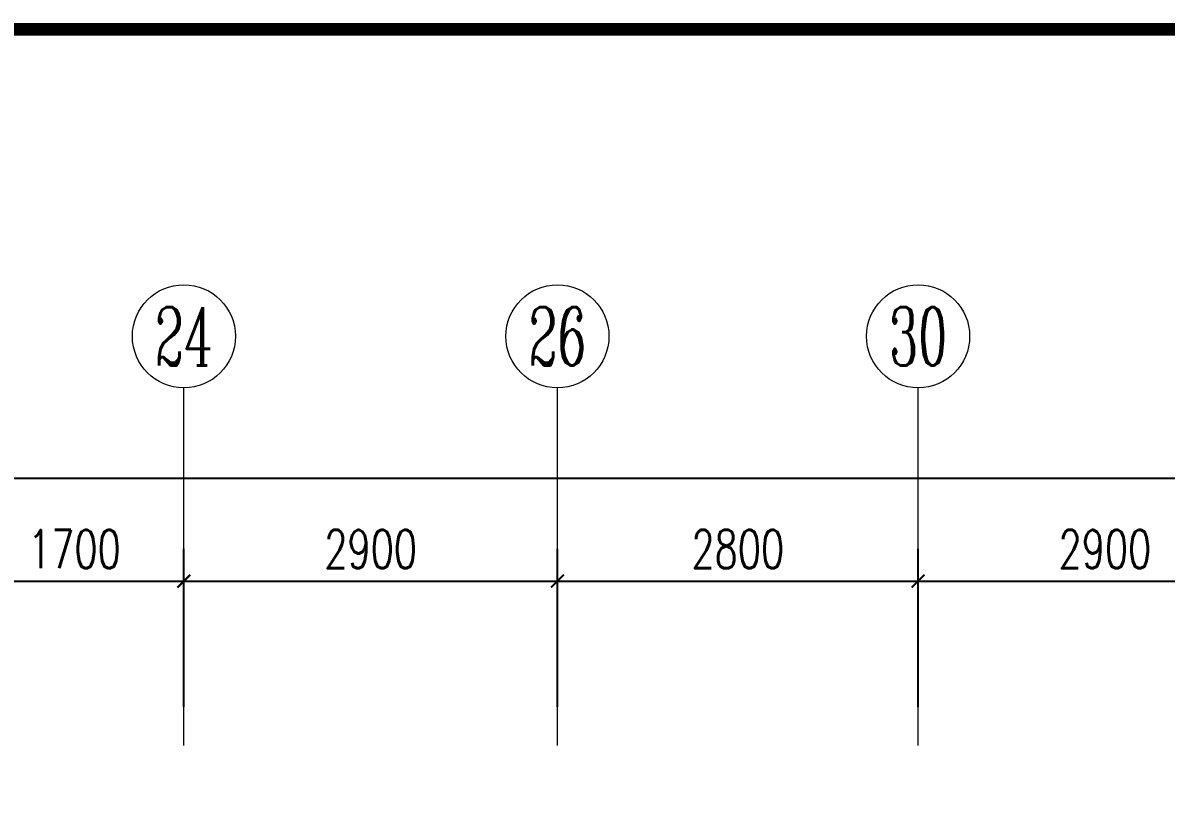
# Model space of a CAD drawing. Extents: x 3753737 to 4713801, y -857380 to 24339.
# Drawn here: x 4241063 to 4249939, y -696297 to -690204 of the extents above; entities that cross this region are included whole.
import ezdxf
from ezdxf.enums import TextEntityAlignment as Align

# ---------------------------------------------------------------- set-up
doc = ezdxf.new("R2010")
doc.units = 0
doc.header["$LTSCALE"] = 1000
doc.header["$MEASUREMENT"] = 0
doc.layers.get('0').update_dxf_attribs({"linetype": 'CONTINUOUS'})
doc.layers.get('Defpoints').update_dxf_attribs({"linetype": 'CONTINUOUS'})
doc.layers.add('!!电气', color=1, linetype='CONTINUOUS')
for name, color, linetype, lineweight in [('AXIS', 114, 'CONTINUOUS', 20), ('AXIS_TEXT', 7, 'CONTINUOUS', 20), ('图框', 147, 'CONTINUOUS', 20)]:
    doc.layers.add(name, color=color, linetype=linetype, lineweight=lineweight)
doc.styles.add('_TCH_AXIS', font='COMPLEX', dxfattribs={"bigfont": 'GBCBIG'})
doc.styles.add('_TCH_DIM_T3', font='SIMPLEX.shx', dxfattribs={"width": 0.705882, "bigfont": 'GBCBIG.shx'})
doc.styles.add('COMPLEX', font='COMPLEX')
doc.dimstyles.new('_TCH_ARCH&&100', dxfattribs={"dimtxt": 297.5, "dimasz": 100, "dimexe": 250, "dimexo": 300, "dimgap": 100, "dimtad": 1, "dimdec": 0, "dimzin": 0, "dimdsep": 46, "dimtxsty": '_TCH_DIM_T3', "dimblk": 'ARCHTICK', "dimcen": 0.09, "dimclrt": 7, "dimazin": 2, "dimtfac": 1, "dimtdec": 0, "dimtix": 1, "dimtmove": 2, "dimatfit": 3, "dimfxl": 1, "dimtolj": 1, "dimtzin": 0, "dimarcsym": 0})

# ---------------------------------------------------------------- blocks, each defined once
blk = doc.blocks.new('_ArchTick')
at = {"color": 0, "linetype": 'ByBlock', "const_width": 0.15}
blk.add_lwpolyline([(-0.5, -0.5), (0.5, 0.5)], dxfattribs=at)
blk = doc.blocks.new('*D473')
at = {"layer": 'AXIS', "color": 0, "lineweight": -2, "transparency": 16777216}
for p, q in [((-100, 13812), (-100, 15837)), ((50100, 13812), (50100, 15837)), ((-100, 15587), (50100, 15587))]:
    blk.add_line(p, q, dxfattribs=at)
at = {"layer": 'Defpoints', "color": 0, "transparency": 16777216}
for p in [(50100, 15587), (-100, 13512), (50100, 13512)]:
    blk.add_point(p, dxfattribs=at)
at = {"layer": 'AXIS', "color": 0, "lineweight": -2, "transparency": 16777216, "xscale": 100, "yscale": 100, "zscale": 100, "rotation": 180}
blk.add_blockref('_ArchTick', (-100, 15587), dxfattribs=at)
at = {"layer": 'AXIS', "color": 0, "lineweight": -2, "transparency": 16777216, "xscale": 100, "yscale": 100, "zscale": 100}
blk.add_blockref('_ArchTick', (50100, 15587), dxfattribs=at)
at = {"layer": 'AXIS', "color": 7, "transparency": 16777216, "insert": (25000, 15835.7), "char_height": 297.5, "attachment_point": 5, "style": '_TCH_DIM_T3'}
blk.add_mtext('\\A1;50200', dxfattribs=at)
blk = doc.blocks.new('*D491')
at = {"layer": 'AXIS', "color": 0, "lineweight": -2, "transparency": 16777216}
for p, q in [((38900, 13812), (38900, 15037)), ((41800, 13812), (41800, 15037)), ((38900, 14787), (41800, 14787))]:
    blk.add_line(p, q, dxfattribs=at)
at = {"layer": 'Defpoints', "color": 0, "transparency": 16777216}
for p in [(41800, 14787), (38900, 13512), (41800, 13512)]:
    blk.add_point(p, dxfattribs=at)
at = {"layer": 'AXIS', "color": 0, "lineweight": -2, "transparency": 16777216, "xscale": 100, "yscale": 100, "zscale": 100, "rotation": 180}
blk.add_blockref('_ArchTick', (38900, 14787), dxfattribs=at)
at = {"layer": 'AXIS', "color": 0, "lineweight": -2, "transparency": 16777216, "xscale": 100, "yscale": 100, "zscale": 100}
blk.add_blockref('_ArchTick', (41800, 14787), dxfattribs=at)
at = {"layer": 'AXIS', "color": 7, "transparency": 16777216, "insert": (40350, 15035.7), "char_height": 297.5, "attachment_point": 5, "style": '_TCH_DIM_T3'}
blk.add_mtext('\\A1;2900', dxfattribs=at)
blk = doc.blocks.new('*D492')
at = {"layer": 'AXIS', "color": 0, "lineweight": -2, "transparency": 16777216}
for p, q in [((36100, 13812), (36100, 15037)), ((38900, 13812), (38900, 15037)), ((36100, 14787), (38900, 14787))]:
    blk.add_line(p, q, dxfattribs=at)
at = {"layer": 'Defpoints', "color": 0, "transparency": 16777216}
for p in [(38900, 14787), (36100, 13512), (38900, 13512)]:
    blk.add_point(p, dxfattribs=at)
at = {"layer": 'AXIS', "color": 0, "lineweight": -2, "transparency": 16777216, "xscale": 100, "yscale": 100, "zscale": 100, "rotation": 180}
blk.add_blockref('_ArchTick', (36100, 14787), dxfattribs=at)
at = {"layer": 'AXIS', "color": 0, "lineweight": -2, "transparency": 16777216, "xscale": 100, "yscale": 100, "zscale": 100}
blk.add_blockref('_ArchTick', (38900, 14787), dxfattribs=at)
at = {"layer": 'AXIS', "color": 7, "transparency": 16777216, "insert": (37500, 15035.7), "char_height": 297.5, "attachment_point": 5, "style": '_TCH_DIM_T3'}
blk.add_mtext('\\A1;2800', dxfattribs=at)
blk = doc.blocks.new('*D493')
at = {"layer": 'AXIS', "color": 0, "lineweight": -2, "transparency": 16777216}
for p, q in [((33200, 13812), (33200, 15037)), ((36100, 13812), (36100, 15037)), ((33200, 14787), (36100, 14787))]:
    blk.add_line(p, q, dxfattribs=at)
at = {"layer": 'Defpoints', "color": 0, "transparency": 16777216}
for p in [(36100, 14787), (33200, 13512), (36100, 13512)]:
    blk.add_point(p, dxfattribs=at)
at = {"layer": 'AXIS', "color": 0, "lineweight": -2, "transparency": 16777216, "xscale": 100, "yscale": 100, "zscale": 100, "rotation": 180}
blk.add_blockref('_ArchTick', (33200, 14787), dxfattribs=at)
at = {"layer": 'AXIS', "color": 0, "lineweight": -2, "transparency": 16777216, "xscale": 100, "yscale": 100, "zscale": 100}
blk.add_blockref('_ArchTick', (36100, 14787), dxfattribs=at)
at = {"layer": 'AXIS', "color": 7, "transparency": 16777216, "insert": (34650, 15035.7), "char_height": 297.5, "attachment_point": 5, "style": '_TCH_DIM_T3'}
blk.add_mtext('\\A1;2900', dxfattribs=at)
blk = doc.blocks.new('*D494')
at = {"layer": 'AXIS', "color": 0, "lineweight": -2, "transparency": 16777216}
for p, q in [((31500, 13812), (31500, 15037)), ((33200, 13812), (33200, 15037)), ((31500, 14787), (33200, 14787))]:
    blk.add_line(p, q, dxfattribs=at)
at = {"layer": 'Defpoints', "color": 0, "transparency": 16777216}
for p in [(33200, 14787), (31500, 13512), (33200, 13512)]:
    blk.add_point(p, dxfattribs=at)
at = {"layer": 'AXIS', "color": 0, "lineweight": -2, "transparency": 16777216, "xscale": 100, "yscale": 100, "zscale": 100, "rotation": 180}
blk.add_blockref('_ArchTick', (31500, 14787), dxfattribs=at)
at = {"layer": 'AXIS', "color": 0, "lineweight": -2, "transparency": 16777216, "xscale": 100, "yscale": 100, "zscale": 100}
blk.add_blockref('_ArchTick', (33200, 14787), dxfattribs=at)
at = {"layer": 'AXIS', "color": 7, "transparency": 16777216, "insert": (32350, 15035.7), "char_height": 297.5, "attachment_point": 5, "style": '_TCH_DIM_T3'}
blk.add_mtext('\\A1;1700', dxfattribs=at)
blk = doc.blocks.new('_AXISO')
blk.add_circle((0, 0), 0.5)
at = {"layer": 'AXIS_TEXT', "style": 'COMPLEX', "width": 1.041667}
blk.add_attdef('A', text='', height=0.56, dxfattribs=at).set_placement((-0.25, -0.28), (0.25, -0.28), align=Align.FIT)
blk = doc.blocks.new('A$C1C403CBE')
at = {"layer": 'AXIS'}
for p, q in [((33200, 13512), (33200, 16287)), ((36100, 13512), (36100, 16287)), ((38900, 13512), (38900, 16287))]:
    blk.add_line(p, q, dxfattribs=at)
ref = blk.add_blockref('_AXISO', (33200, 16687), dxfattribs=dict(at, xscale=800, yscale=800, zscale=800))
ref.add_attrib('A', '24', dxfattribs={"layer": 'AXIS_TEXT', "height": 452.55, "style": '_TCH_AXIS', "width": 0.583333}).set_placement((32973.7, 16460.7), (33426.3, 16460.7), align=Align.FIT)
ref = blk.add_blockref('_AXISO', (36100, 16687), dxfattribs=dict(at, xscale=800, yscale=800, zscale=800))
ref.add_attrib('A', '26', dxfattribs={"layer": 'AXIS_TEXT', "height": 452.55, "style": '_TCH_AXIS', "width": 0.617647}).set_placement((35873.7, 16460.7), (36326.3, 16460.7), align=Align.FIT)
ref = blk.add_blockref('_AXISO', (38900, 16687), dxfattribs=dict(at, xscale=800, yscale=800, zscale=800))
ref.add_attrib('A', '30', dxfattribs={"layer": 'AXIS_TEXT', "height": 452.55, "style": '_TCH_AXIS', "width": 0.636364}).set_placement((38673.7, 16460.7), (39126.3, 16460.7), align=Align.FIT)
for p1, p2, distance, text, picture, middle in [((-100, 13512), (50100, 13512), 2075, '50200', '*D473', (25000, 15835.7)), ((31500, 13512), (33200, 13512), 1275, '1700', '*D494', (32350, 15035.7)), ((33200, 13512), (36100, 13512), 1275, '2900', '*D493', (34650, 15035.7)), ((36100, 13512), (38900, 13512), 1275, '2800', '*D492', (37500, 15035.7)), ((38900, 13512), (41800, 13512), 1275, '2900', '*D491', (40350, 15035.7))]:
    dim = blk.add_aligned_dim(p1=p1, p2=p2, distance=distance, text=text, dimstyle='_TCH_ARCH&&100', dxfattribs=at)
    dim.commit()
    dim.dimension.update_dxf_attribs({"geometry": picture, "text_midpoint": middle})

msp = doc.modelspace()

# ---------------------------------------------------------------- linework, layer by layer
at = {"layer": '图框', "const_width": 100}
msp.add_lwpolyline([(4277911, -747653.6), (4277911, -690253.6), (4197311, -690253.6), (4197311, -747653.6)], close=True, dxfattribs=at)

# ---------------------------------------------------------------- block references
at = {"layer": '!!电气'}
msp.add_blockref('A$C1C403CBE', (4209113.4, -709322.9), dxfattribs=at)

doc.saveas('drawing.dxf')
